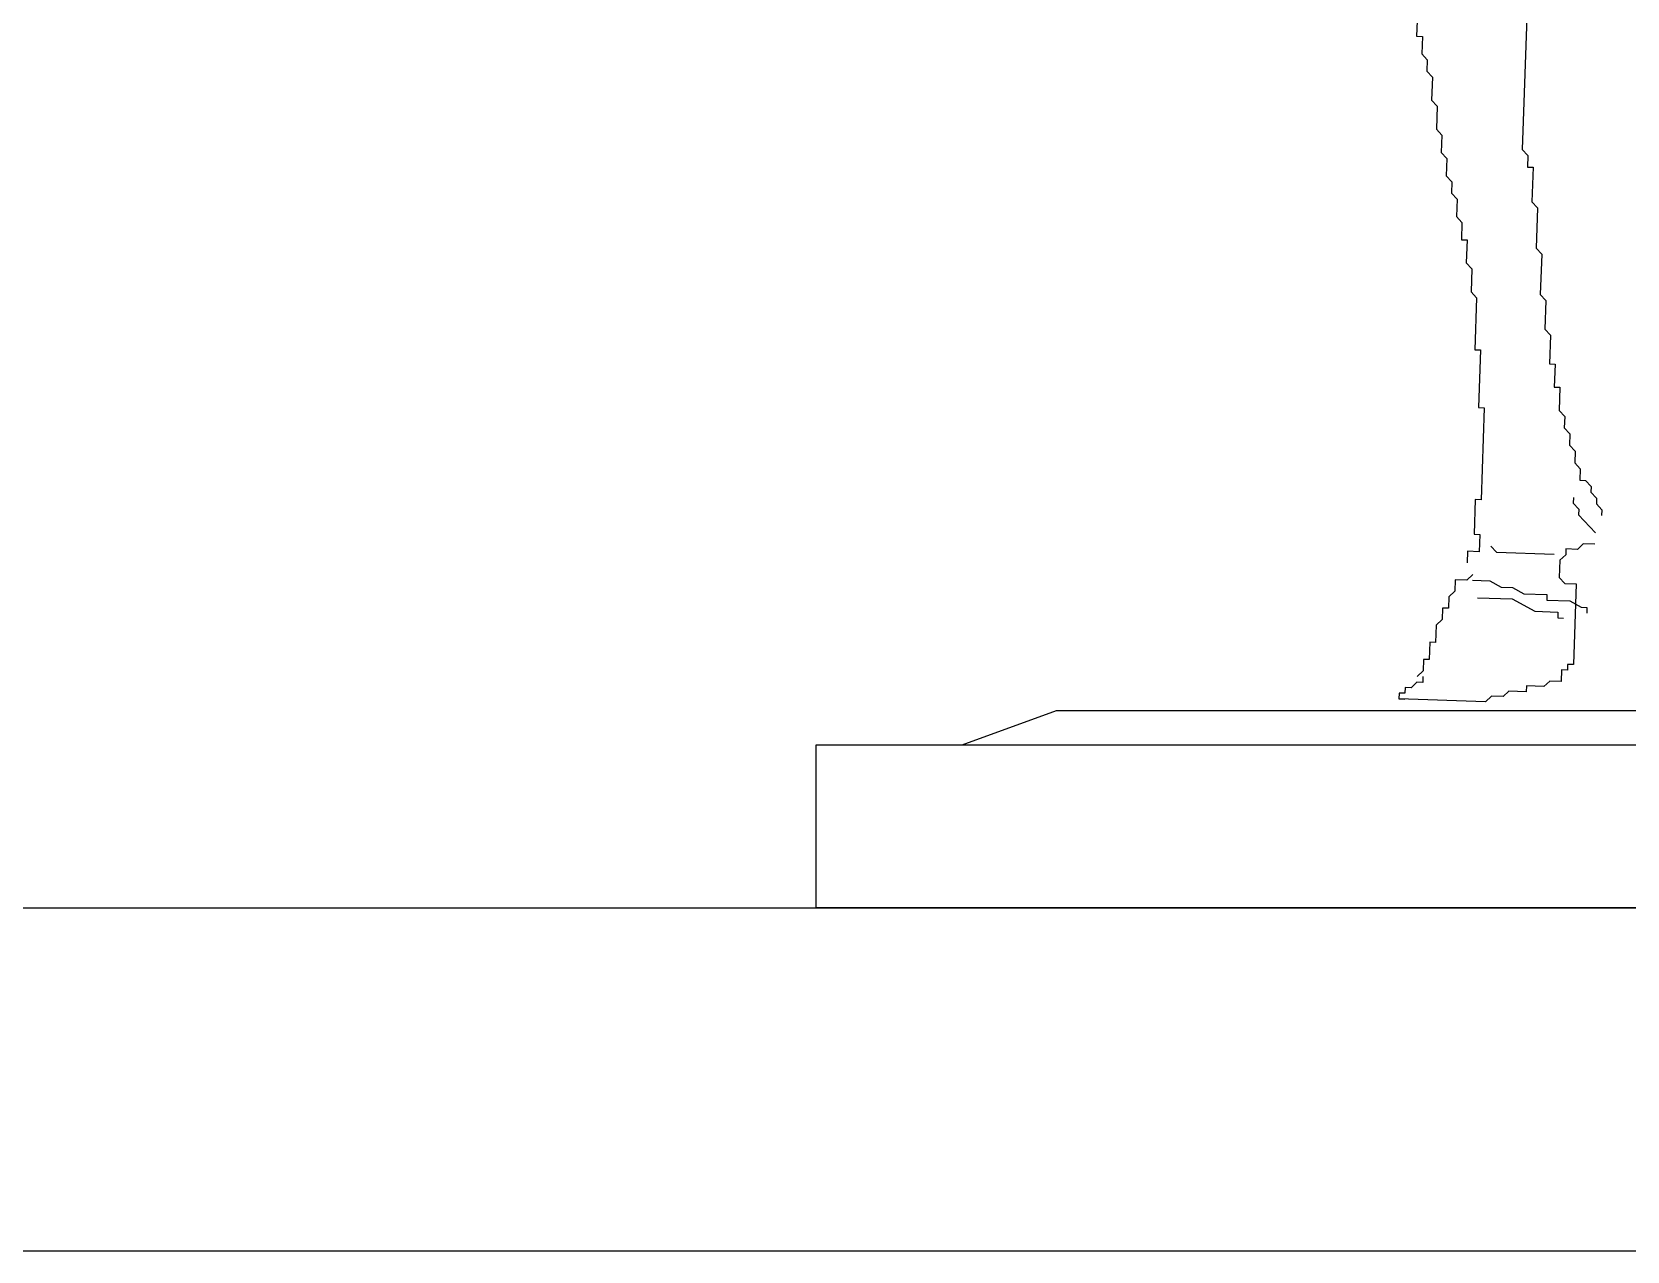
# Model space of a CAD drawing. Header units: millimetres. Extents: x 71641 to 191108, y -23091 to 29972.
# Drawn here: x 158638.8 to 158778.3, y -13301.3 to -13194.7 of the extents above; entities that cross this region are included whole.
import ezdxf

# ---------------------------------------------------------------- set-up
doc = ezdxf.new("R2010")
doc.units = ezdxf.units.MM

msp = doc.modelspace()

# ---------------------------------------------------------------- linework, layer by layer
at = {"color": 8}
for p, q in [((158759.94, -13193.06), (158759.87, -13195.07)), ((158769.51, -13193.39), (158769.1, -13204.97)), ((158759.87, -13195.07), (158760.37, -13195.09)), ((158760.37, -13195.09), (158760.32, -13196.6)), ((158760.32, -13196.6), (158760.8, -13197.12)), ((158760.8, -13197.12), (158760.77, -13198.12)), ((158760.77, -13198.12), (158761.25, -13198.65)), ((158761.25, -13198.65), (158761.18, -13200.66)), ((158761.18, -13200.66), (158761.67, -13201.18)), ((158761.67, -13201.18), (158761.6, -13203.19)), ((158761.6, -13203.19), (158762.08, -13203.72)), ((158762.08, -13203.72), (158762.03, -13205.23)), ((158762.03, -13205.23), (158762.52, -13205.75)), ((158769.1, -13204.97), (158769.59, -13205.49)), ((158769.59, -13205.49), (158769.55, -13206.5)), ((158762.52, -13205.75), (158762.46, -13207.26)), ((158769.55, -13206.5), (158770.06, -13206.52)), ((158770.06, -13206.52), (158769.95, -13209.54)), ((158762.46, -13207.26), (158762.95, -13207.78)), ((158762.95, -13207.78), (158762.91, -13208.79)), ((158762.91, -13208.79), (158763.4, -13209.31)), ((158763.4, -13209.31), (158763.35, -13210.82)), ((158769.95, -13209.54), (158770.43, -13210.06)), ((158763.35, -13210.82), (158763.83, -13211.34)), ((158770.43, -13210.06), (158770.31, -13213.58)), ((158763.83, -13211.34), (158763.78, -13212.85)), ((158763.78, -13212.85), (158764.28, -13212.87)), ((158764.28, -13212.87), (158764.21, -13214.88)), ((158770.31, -13213.58), (158770.8, -13214.1)), ((158764.21, -13214.88), (158764.7, -13215.4)), ((158770.8, -13214.1), (158770.67, -13217.63)), ((158764.7, -13215.4), (158764.63, -13217.41)), ((158764.63, -13217.41), (158765.11, -13217.94)), ((158765.11, -13217.94), (158764.95, -13222.47)), ((158770.67, -13217.63), (158771.16, -13218.15)), ((158771.16, -13218.15), (158771.07, -13220.66)), ((158771.07, -13220.66), (158771.56, -13221.19)), ((158771.56, -13221.19), (158771.47, -13223.7)), ((158764.95, -13222.47), (158765.46, -13222.48)), ((158765.46, -13222.48), (158765.28, -13227.52)), ((158771.47, -13223.7), (158771.97, -13223.72)), ((158771.97, -13223.72), (158771.9, -13225.73)), ((158771.9, -13225.73), (158772.4, -13225.75)), ((158772.4, -13225.75), (158772.33, -13227.77)), ((158765.28, -13227.52), (158765.78, -13227.54)), ((158765.78, -13227.54), (158765.5, -13235.59)), ((158772.33, -13227.77), (158772.82, -13228.29)), ((158772.82, -13228.29), (158772.78, -13229.29)), ((158772.78, -13229.29), (158773.27, -13229.81)), ((158773.27, -13229.81), (158773.23, -13230.82)), ((158773.23, -13230.82), (158773.72, -13231.34)), ((158773.72, -13231.34), (158773.69, -13232.35)), ((158773.69, -13232.35), (158774.17, -13232.87)), ((158774.17, -13232.87), (158774.14, -13233.88)), ((158774.14, -13233.88), (158774.64, -13233.9)), ((158774.64, -13233.9), (158775.13, -13234.42)), ((158775.13, -13234.42), (158775.11, -13234.92)), ((158765, -13235.57), (158764.89, -13238.59)), ((158765.5, -13235.59), (158765, -13235.57)), ((158773.58, -13235.37), (158773.56, -13235.87)), ((158773.56, -13235.87), (158774.05, -13236.39)), ((158775.11, -13234.92), (158775.59, -13235.44)), ((158775.59, -13235.44), (158775.58, -13235.94)), ((158775.58, -13235.94), (158776.06, -13236.47)), ((158774.05, -13236.39), (158774.03, -13236.9)), ((158774.03, -13236.9), (158774.52, -13237.42)), ((158774.52, -13237.42), (158775, -13237.94)), ((158776.06, -13236.47), (158776.04, -13236.97)), ((158764.89, -13238.59), (158765.39, -13238.61)), ((158765.39, -13238.61), (158765.34, -13240.12)), ((158775, -13237.94), (158775.49, -13238.46)), ((158764.33, -13240.08), (158764.3, -13241.09)), ((158765.34, -13240.12), (158764.33, -13240.08)), ((158766.37, -13239.65), (158766.85, -13240.17)), ((158766.85, -13240.17), (158771.89, -13240.35)), ((158772.9, -13240.39), (158772.38, -13240.87)), ((158772.92, -13239.88), (158772.9, -13240.39)), ((158773.92, -13239.92), (158772.92, -13239.88)), ((158774.44, -13239.43), (158773.92, -13239.92)), ((158775.45, -13239.47), (158774.44, -13239.43)), ((158772.38, -13240.87), (158772.32, -13242.38)), ((158763.24, -13242.57), (158763.2, -13243.57)), ((158764.25, -13242.6), (158763.24, -13242.57)), ((158764.77, -13242.12), (158764.25, -13242.6)), ((158764.75, -13242.62), (158766.26, -13242.67)), ((158766.26, -13242.67), (158767.25, -13243.21)), ((158767.25, -13243.21), (158768.26, -13243.25)), ((158768.26, -13243.25), (158769.25, -13243.79)), ((158772.32, -13242.38), (158772.81, -13242.9)), ((158772.81, -13242.9), (158773.82, -13242.94)), ((158773.82, -13242.94), (158773.57, -13249.99)), ((158762.68, -13244.06), (158762.65, -13245.07)), ((158763.2, -13243.57), (158762.68, -13244.06)), ((158765.2, -13244.15), (158768.22, -13244.25)), ((158768.22, -13244.25), (158770.2, -13245.33)), ((158769.25, -13243.79), (158771.26, -13243.86)), ((158771.26, -13243.86), (158771.25, -13244.36)), ((158771.25, -13244.36), (158773.26, -13244.43)), ((158773.26, -13244.43), (158774.25, -13244.97)), ((158762.14, -13245.05), (158762.11, -13246.05)), ((158762.65, -13245.07), (158762.14, -13245.05)), ((158770.2, -13245.33), (158772.22, -13245.4)), ((158772.22, -13245.4), (158772.2, -13245.91)), ((158772.2, -13245.91), (158772.7, -13245.92)), ((158774.25, -13244.97), (158774.75, -13244.99)), ((158774.75, -13244.99), (158774.74, -13245.49)), ((158761.58, -13246.54), (158761.53, -13248.05)), ((158762.11, -13246.05), (158761.58, -13246.54)), ((158761.03, -13248.03), (158760.97, -13249.54)), ((158761.53, -13248.05), (158761.03, -13248.03)), ((158760.47, -13249.53), (158760.44, -13250.53)), ((158760.97, -13249.54), (158760.47, -13249.53)), ((158773.07, -13249.97), (158773.05, -13250.47)), ((158773.57, -13249.99), (158773.07, -13249.97)), ((158759.9, -13251.52), (158759.38, -13252.01)), ((158760.4, -13251.54), (158759.9, -13251.52)), ((158760.44, -13250.53), (158759.91, -13251.02)), ((158760.42, -13251.04), (158760.4, -13251.54)), ((158771.5, -13251.43), (158770.98, -13251.91)), ((158772.51, -13251.46), (158771.5, -13251.43)), ((158772.54, -13250.45), (158772.51, -13251.46)), ((158773.05, -13250.47), (158772.54, -13250.45)), ((158758.35, -13252.48), (158758.33, -13252.98)), ((158765.89, -13253.24), (158758.33, -13252.98)), ((158758.33, -13252.98), (158758.84, -13253)), ((158758.85, -13252.49), (158758.35, -13252.48)), ((158758.87, -13251.99), (158758.85, -13252.49)), ((158759.38, -13252.01), (158758.87, -13251.99)), ((158766.41, -13252.76), (158765.89, -13253.24)), ((158767.42, -13252.79), (158766.41, -13252.76)), ((158767.94, -13252.31), (158767.42, -13252.79)), ((158769.45, -13252.36), (158767.94, -13252.31)), ((158769.47, -13251.86), (158769.45, -13252.36)), ((158770.98, -13251.91), (158769.47, -13251.86)), ((158720.16, -13257.01), (158728.41, -13254.01)), ((158728.41, -13254.01), (158876.24, -13254.01))]:
    msp.add_line(p, q, dxfattribs=at)
at = {"color": 3}
for p, q in [((158400.2, -13271.26), (159205.2, -13271.26)), ((159205.2, -13301.26), (158400.2, -13301.26))]:
    msp.add_line(p, q, dxfattribs=at)
at = {"color": 8}
msp.add_lwpolyline([(158707.4, -13257.01), (158898, -13257.01), (158898, -13271.26), (158707.4, -13271.26)], close=True, dxfattribs=at)

doc.saveas('drawing.dxf')
